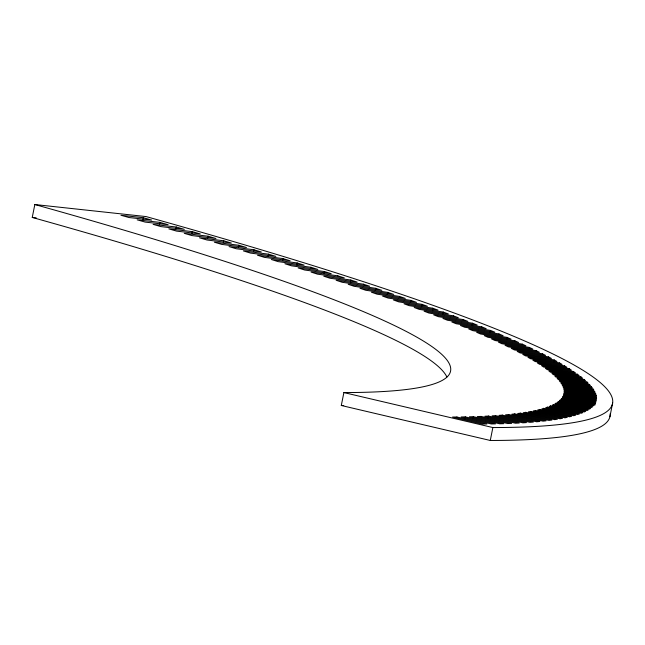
<?xml version="1.0" encoding="UTF-8"?>
<svg xmlns="http://www.w3.org/2000/svg" width="645" height="645" viewBox="0 0 645 645"><rect width="100%" height="100%" fill="white"/><g stroke="black" fill="none" stroke-linecap="round" stroke-linejoin="round"><path stroke-width="0.97" d="M446.888 377.003A1354.597 110.996 11.3 0 0 32.25 217.446L34.83 204.53L146.125 216.583A1519.797 124.533 11.3 0 1 492.861 427.554L490.281 440.471L341.294 405.487L343.882 392.571A1354.597 110.996 11.3 0 0 34.83 204.53M143.013 219.566L143.375 217.72L151.704 220.058L129.073 217.542L120.938 215.261L143.375 217.72M159.589 224.234L159.96 222.388L168.151 224.71L145.165 222.098L137.151 219.824L159.96 222.388M175.908 228.87L176.278 227.024L184.341 229.338L161 226.621L153.115 224.363L176.278 227.024M191.968 233.482L192.339 231.636L168.821 228.87L176.577 231.112L200.273 233.925L192.339 231.636M207.771 238.061L208.142 236.215L184.268 233.345L191.896 235.57L215.938 238.489L208.142 236.215M223.299 242.601L223.67 240.754L199.458 237.787L206.956 239.996L231.329 243.02L223.67 240.754M238.553 247.116L238.924 245.269L214.382 242.206L221.743 244.399L246.455 247.511L238.924 245.269M253.541 251.59L253.904 249.744L229.04 246.583L236.264 248.76L261.298 251.969L253.904 249.744M268.239 256.033L268.61 254.186L243.415 250.921L250.502 253.082L275.858 256.396L268.61 254.186M282.663 260.435L283.034 258.597L257.516 255.235L264.466 257.371L290.137 260.782L283.034 258.597M296.797 264.805L297.168 262.958L271.343 259.508L278.148 261.628L304.126 265.127L297.168 262.958M324.193 273.424L324.564 271.577L298.135 267.933L304.65 270.013L331.224 273.706L324.564 271.577M350.396 281.873L350.767 280.035L323.766 276.197L329.99 278.237L357.128 282.115L350.767 280.035M375.398 290.161L375.761 288.315L348.211 284.3L354.137 286.299L381.824 290.355L375.761 288.315M387.427 294.233L387.798 292.387L359.983 288.283L365.755 290.258L393.7 294.402L387.798 292.387M410.559 302.239L410.93 300.393L382.606 296.111L388.072 298.046L416.517 302.368L410.93 300.393M421.653 306.173L422.024 304.327L393.45 299.957L398.763 301.868L427.441 306.278L422.024 304.327M432.424 310.052L432.787 308.213L403.988 303.763L409.132 305.641L438.052 310.132L432.787 308.213M442.865 313.889L443.236 312.043L414.203 307.512L419.194 309.366L448.34 313.938L443.236 312.043M472.237 325.08L472.608 323.234L442.93 318.453L447.437 320.234L477.211 325.056L472.608 323.234M464.94 418.734L465.311 416.888L495.489 423.878L491.232 423.95L461.151 416.96L465.311 416.888M490.16 332.272L490.531 330.425L460.457 325.491L464.634 327.217L494.796 332.191L490.531 330.425M473.019 418.532L473.382 416.686L503.745 423.676L499.665 423.789L469.391 416.799L473.382 416.686M488.168 417.904L488.531 416.057L519.241 423.031L515.492 423.225L484.871 416.243L488.531 416.057M506.728 339.246L507.099 337.4L476.663 332.312L480.501 333.981L511.025 339.109L507.099 337.4M525.465 414.179L525.836 412.332L557.377 419.226L554.684 419.645L523.2 412.744L525.836 412.332M530.48 413.292L530.851 411.445L562.505 418.315L559.989 418.782L528.384 411.897L530.851 411.445M543.429 410.18L543.8 408.333L575.743 415.13L573.76 415.711L541.865 408.898L543.8 408.333M553.862 361.805L554.232 359.958L522.756 354.371L525.409 355.838L556.941 361.458L554.232 359.958M547.049 408.995L547.42 407.148L579.444 413.921L577.638 414.533L545.654 407.745L547.42 407.148M550.314 407.729L550.685 405.882L582.782 412.631L581.161 413.284L549.097 406.527L550.685 405.882M553.225 406.39L553.595 404.552L585.757 411.268L584.314 411.953L552.184 405.229L553.595 404.552M555.788 404.987L556.151 403.141L588.377 409.825L587.111 410.551L554.918 403.851L556.151 403.141M564.173 367.698L564.544 365.852L532.843 360.136L535.148 361.539L566.899 367.287L564.544 365.852M559.844 401.948L560.215 400.102L592.529 406.721L591.626 407.519L559.328 400.892L560.215 400.102M562.48 398.618L562.851 396.772L595.222 403.31L594.851 405.157M573.058 373.334L573.429 371.488L541.534 365.642L543.485 366.981L575.429 372.858L573.429 371.488M576.969 376.051L577.331 374.205L545.356 368.303L547.137 369.609L579.154 375.543L577.331 374.205M580.516 378.704L580.887 376.857L548.822 370.899L550.427 372.173L582.524 378.163L580.887 376.857M583.701 381.292L584.072 379.445L551.943 373.431L553.37 374.672L585.531 380.711L584.072 379.445M586.531 383.815L586.902 381.969L554.708 375.898L555.958 377.099L588.176 383.203L586.902 381.969M592.844 390.959L593.207 389.112L560.876 382.88L561.601 383.985L593.94 390.241L593.207 389.112M595.23 395.369L595.601 393.531L563.222 387.202L563.585 388.234L595.972 394.587L595.601 393.531M609.912 416.726L612.669 402.843M562.851 396.772L562.319 397.634L594.682 404.189L595.222 403.31M32.25 217.446L36.225 217.873M343.882 392.571L492.861 427.554M610.162 413.784A1519.797 124.533 11.3 0 1 490.281 440.471M343.745 405.479A1354.597 110.996 11.3 0 1 341.294 405.487M564.061 393.16L563.891 394.087L596.294 400.569L596.464 399.618L564.061 393.16M563.633 394.998L563.287 395.893L595.666 402.416L596.028 401.504L563.633 394.998M561.706 398.473L561.005 399.295L593.336 405.89L594.053 405.052L561.706 398.473M558.36 401.658L557.304 402.407L589.554 409.075L590.635 408.309L558.36 401.658M539.833 409.446L537.72 409.97L569.527 416.807L571.688 416.275L539.833 409.446M535.519 410.486L533.23 410.97L564.931 417.831L567.278 417.331L535.519 410.486M520.475 413.147L517.669 413.518L549.024 420.435L551.902 420.048L520.475 413.147M514.774 413.88L511.791 414.219L543.017 421.153L546.065 420.806L514.774 413.88M508.728 414.533L505.575 414.84L536.656 421.782L539.881 421.475L508.728 414.533M502.334 415.122L499.012 415.38L529.948 422.346L533.351 422.072L502.334 415.122M495.602 415.63L492.111 415.856L522.893 422.822L526.465 422.596L495.602 415.63M481.13 416.412L477.3 416.557L507.752 423.547L511.662 423.394L481.13 416.412M456.902 417.009L452.572 417.041L482.468 424.039L486.894 424.007L456.902 417.009M311.011 267.288L284.88 263.74L291.548 265.837L317.824 269.441L311.011 267.288M337.811 275.826L311.1 272.085L317.469 274.149L344.325 277.931L337.811 275.826M363.417 284.195L336.142 280.269L342.213 282.292L369.633 286.259L363.417 284.195M399.521 296.418L371.447 292.225L377.067 294.176L405.27 298.409L399.521 296.418M453.354 315.824L424.104 311.204L428.925 313.043L458.297 317.695L453.354 315.824M463.15 319.557L433.674 314.857L438.342 316.663L467.923 321.404L463.15 319.557M481.734 326.862L451.855 322L456.2 323.75L486.177 328.652L481.734 326.862M498.98 333.941L468.722 328.926L472.737 330.627L503.084 335.682L498.98 333.941M514.871 340.802L484.266 335.634L487.934 337.279L518.628 342.479L514.871 340.802M522.297 344.148L491.53 338.907L495.038 340.52L525.885 345.793L522.297 344.148M529.384 347.429L498.456 342.116L501.794 343.696L532.794 349.05L529.384 347.429M536.124 350.654L505.043 345.269L508.212 346.825L539.357 352.243L536.124 350.654M542.51 353.815L511.291 348.365L514.291 349.888L545.573 355.379L542.51 353.815M548.548 356.919L517.201 351.396L520.023 352.896L551.435 358.451L548.548 356.919M559.562 362.942L527.973 357.282L530.448 358.717L562.101 364.401L559.562 362.942M569.164 368.698L537.366 362.925L539.494 364.288L571.341 370.101L569.164 368.698M589.361 384.42L557.119 378.293L558.191 379.462L590.457 385.613L589.361 384.42M591.465 386.798L559.175 380.623L560.07 381.759L592.384 387.968L591.465 386.798M594.585 391.354L562.23 385.073L562.771 386.145L595.141 392.45L594.585 391.354M596.254 395.627L563.859 389.257L564.044 390.257L596.44 396.651L596.254 395.627M596.544 397.659L564.141 391.241L564.149 392.208L596.552 398.642L596.544 397.659"/></g></svg>
